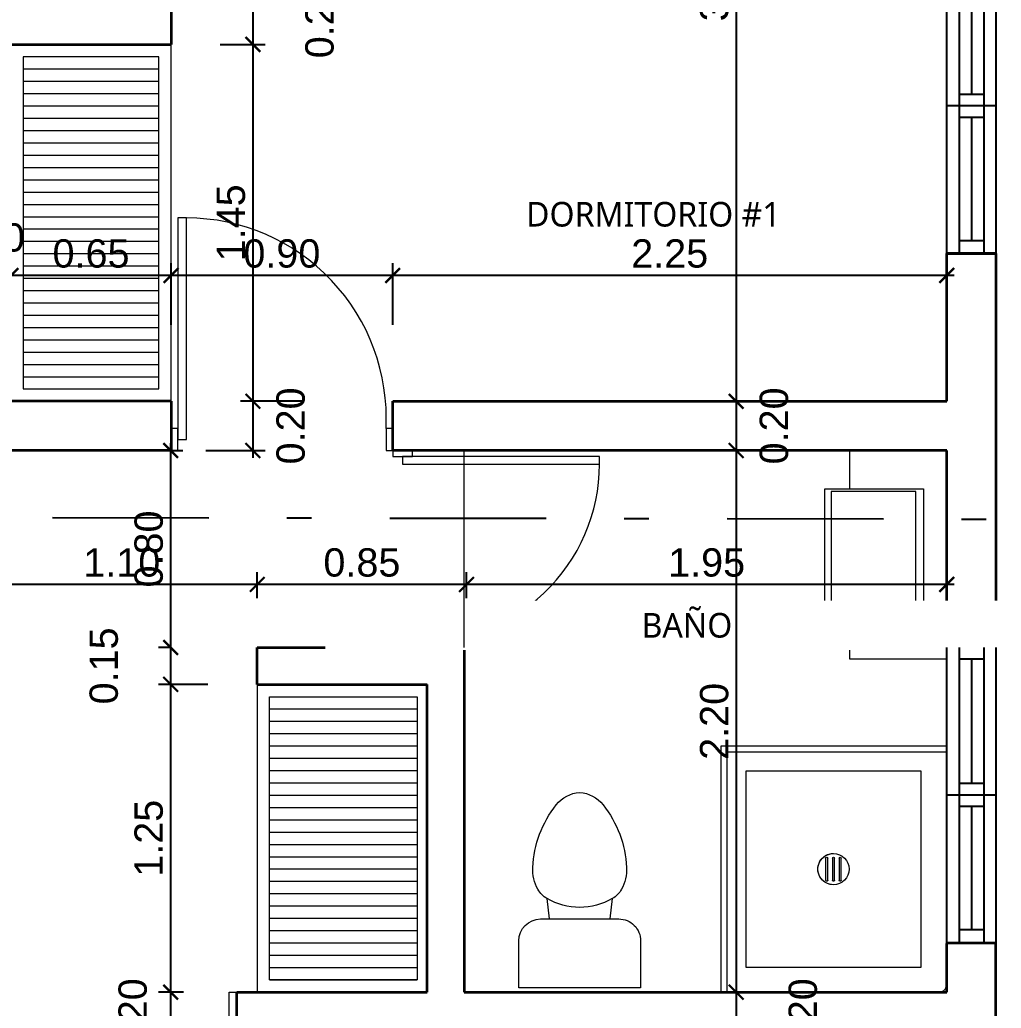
# Model space of a CAD drawing. Header units: feet. Extents: x -417 to 46, y -646 to -218.
# Drawn here: x -90.36 to -86.374, y -491.393 to -487.377 of the extents above; entities that cross this region are included whole.
import ezdxf

# ---------------------------------------------------------------- set-up
doc = ezdxf.new("R2010")
doc.units = ezdxf.units.FT
doc.header["$MEASUREMENT"] = 0
doc.linetypes.add('DASHDOT', pattern=[25.4, 12.7, -6.35, 0, -6.35])
for name, color, linetype, lineweight in [('A-WALL', 4, 'Continuous', 25), ('closet', 8, 'Continuous', 5), ('DIM-COTAS', 1, 'Continuous', 5), ('I-FURN', 2, 'Continuous', 0), ('P-SANR-FIXT', 2, 'Continuous', 9), ('Piso', 8, 'Continuous', 9), ('puertas', 8, 'Continuous', 9), ('TXT', 2, 'Continuous', 9)]:
    doc.layers.add(name, color=color, linetype=linetype, lineweight=lineweight)
for name, color, linetype in [('DIM', 10, 'Continuous'), ('GRDUTIY', 5, 'Continuous'), ('PERT-VENT', 2, 'Continuous')]:
    doc.layers.add(name, color=color, linetype=linetype)
doc.styles.add('ads', font='trebuc.ttf', dxfattribs={"height": 0.14})
doc.styles.get("Standard").update_dxf_attribs({"font": 'arial.ttf', "height": 0.115})
doc.dimstyles.new('KEILY', dxfattribs={"dimtxt": 0.115, "dimasz": 0.06, "dimexe": 0.05, "dimexo": 0.2, "dimgap": 0.03, "dimtad": 1, "dimzin": 1, "dimdsep": 46, "dimtxsty": 'Standard', "dimblk": 'ARCHTICK', "dimcen": 2.5, "dimdle": 0.03, "dimclrd": 256, "dimclre": 256, "dimclrt": 7, "dimadec": 0, "dimazin": 0, "dimtfac": 1, "dimtmove": 2, "dimatfit": 3, "dimfxl": 0.2, "dimfxlon": 1, "dimtolj": 1, "dimtzin": 1, "dimarcsym": 0})
pattern_1 = [(180, (-88.74536358657872, -491.2774550951581), (-1.734723475976807e-17, 0.05), [])]

# ---------------------------------------------------------------- blocks, each defined once
blk = doc.blocks.new('bath_sink_6127 - bath_sink_6127-542651-Nivel 1')
at = {"layer": 'I-FURN'}
for p, q in [((0.2932721242284481, 0.2441970983435944), (0.2932721242284483, 0.4000000000000024)), ((0.3948721242284947, 0.244197098343593), (-0.00517787577150471, 0.2441970983435943)), ((-0.005177875771504733, 0.2441970983435943), (-0.005177875771505523, -0.2447529016564045)), ((0.3948721242284938, -0.2447529016564058), (0.3948721242284947, 0.244197098343593)), ((0.02540000000001694, -0.233573350081481), (0.02540000000001694, 0.2330175467686728)), ((0.02540000000001694, 0.2330175467686723), (0.3694721242284942, 0.2330175467686723)), ((0.3694721242284941, 0.2330175467686775), (0.3694721242284941, -0.2335733500814858)), ((0.3694721242284942, -0.2335733500814807), (0.02540000000001696, -0.2335733500814807)), ((-0.005177875771505523, -0.2447529016564045), (0.3948721242284938, -0.2447529016564058)), ((0.293272124228447, -0.4479529016564172), (0.2932721242284473, -0.2447529016564057)), ((-0.09999999999999273, -0.4479529016564159), (0.2932721242284471, -0.4479529016564172))]:
    blk.add_line(p, q, dxfattribs=at)
blk = doc.blocks.new('Toilet_-_Tank_-_3D_4840 - 17_ High_ Seat Not Visible-536545-Nivel 1')
at = {"layer": 'P-SANR-FIXT'}
for p, q in [((0.2476258363328864, 0.4889258363328838), (-0.2476258363328857, 0.4889258363328838)), ((-0.2476258363328857, 0.4889258363328838), (-0.2476258363328857, 0.2984499999999989)), ((0.2476258363328864, 0.2984499999999979), (0.2476258363328864, 0.4889258363328838)), ((-0.1587499999999996, 0.2095741636671119), (-0.1228227001383719, 0.2095741636671119)), ((-0.1228227001383719, 0.209574163667112), (-0.1323182423362183, 0.1269999999999984)), ((-0.1228227001383719, 0.209574163667112), (0.1228227001383716, 0.2095741636671112)), ((0.1323182423362183, 0.1269999999999985), (0.1228227001383717, 0.209574163667112)), ((0.1228227001383716, 0.2095741636671119), (0.1587500000000004, 0.2095741636671119))]:
    blk.add_line(p, q, dxfattribs=at)
for centre, radius, start, end in [((-0.1587499999999996, 0.2984499999999989), 0.08887583633288604, 179.9999999999996, 269.9999999999993), ((0.1587500000000005, 0.2984499999999978), 0.08887583633288583, 269.9999999999992, 359.9999999999994), ((0.0004739876760373714, -0.1039508645836898), 0.2664058524199138, 90.10194035701348, 119.8980596429869), ((-0.0004739876760373714, -0.1039508645836898), 0.2664058524199137, 60.10194035701269, 89.89805964298655), ((-0.08273453245117764, 0.04076452774261166), 0.09947412206910106, 119.8980596429818, 151.0596079578277), ((0.0827345324511767, 0.04076452774261085), 0.09947412206910214, 28.9403920421724, 60.10194035701792), ((-0.02331864923591017, 0.007910525712840958), 0.1673683974361928, 151.0596079578276, 182.709045809198), ((0.02331864923591057, 0.007910525712841026), 0.1673683974361924, 357.2909541908008, 28.9403920421724), ((0.2504921340931855, 0.02086643994664056), 0.4414855271105832, 182.7090458091983, 218.5058436468638), ((-0.2504921340931864, 0.0208664399466408), 0.4414855271105845, 321.4941563531354, 357.2909541908008), ((0.01132314851053924, -0.1694169915572533), 0.1358557053170789, 218.5058436468638, 265.2190295547949), ((-0.01132314851053903, -0.1694169915572534), 0.1358557053170788, 274.780970445204, 321.494156353135)]:
    blk.add_arc(centre, radius, start, end, dxfattribs=at)
blk = doc.blocks.new('Shower_Stall_9385 - 1-684532-Nivel 1')
at = {"layer": 'P-SANR-FIXT'}
for p, q in [((-0.576199999999976, 0.5333999999999953), (0.4238000000000145, 0.5333999999999953)), ((-0.576199999999976, -0.3810000000000105), (-0.576199999999976, 0.5333999999999952)), ((0.4238000000000145, 0.5079999999999953), (-0.550799999999987, 0.5079999999999953)), ((-0.550799999999987, -0.3810000000000031), (-0.550799999999987, 0.5080000000000027)), ((-0.4745999999999755, -0.2794000000000001), (-0.4745999999999757, 0.4318000000000028)), ((-0.4745999999999757, 0.4318000000000028), (0.3222000000000249, 0.4318000000000027)), ((0.322200000000025, 0.4318000000000027), (0.322200000000025, -0.2794000000000001)), ((-0.1207903574877074, 0.1079332550480844), (-0.03160964251222323, 0.1079332550480841)), ((-0.03160964251222326, 0.09905907010027651), (-0.1207903574877074, 0.09905907010027652)), ((-0.1207903574877199, 0.08063709247389922), (-0.03160964251223577, 0.08063709247389893)), ((-0.0316096425122358, 0.07176290752609131), (-0.1207903574877199, 0.07176290752609132)), ((-0.1207903574877074, 0.05334092989971381), (-0.03160964251222326, 0.05334092989971382)), ((-0.03160964251222323, 0.0444667449519062), (-0.1207903574877074, 0.04446674495190592)), ((0.322200000000025, -0.2794000000000001), (-0.4745999999999755, -0.2794000000000001)), ((-0.576199999999987, -0.3810000000000031), (-0.550799999999987, -0.3810000000000031)), ((-0.5507999999999783, -0.3810000000000031), (0.3984000000000242, -0.3810000000000002))]:
    blk.add_line(p, q, dxfattribs=at)
for centre, radius, start, end in [((-0.07619999999996528, 0.07619999999999513), 0.06350000000000015, 359.9999999999996, 179.9999999999998), ((-0.07619999999996535, 0.07619999999999524), 0.06349999999999997, 7.506109048253901e-13, 180.0000000000002), ((-0.1207903574877074, 0.1034961625741805), 0.004437092473903964, 90.00000000000078, 269.9999999999995), ((-0.1207903574877199, 0.07619999999999526), 0.004437092473903961, 90.00000000000072, 269.9999999999995), ((-0.03160964251222324, 0.1034961625741805), 0.004437092473903968, 269.9999999999998, 90.0000000000004), ((-0.03160964251223578, 0.07619999999999526), 0.004437092473903965, 269.9999999999999, 90.00000000000027), ((-0.07619999999996528, 0.07619999999999513), 0.06350000000000017, 179.9999999999998, 359.9999999999989), ((-0.07619999999996535, 0.07619999999999524), 0.06349999999999995, 180.0000000000003, 359.9999999999993), ((-0.1207903574877074, 0.04890383742580987), 0.004437092473903962, 90.00000000000112, 269.9999999999998), ((-0.03160964251222324, 0.04890383742580987), 0.00443709247390396, 270.0000000000005, 90.00000000000118), ((0.3984000000000242, -0.3556000000000002), 0.02540000000000042, 269.9999999999986, 359.9999999999989)]:
    blk.add_arc(centre, radius, start, end, dxfattribs=at)
blk = doc.blocks.new('A$C4D292AF4')
at = {"layer": 'puertas'}
for points in [[(0.02999999999997272, 0.04999999999999716), (0.06999999999999318, 0.04999999999999716), (0.06999999999999318, 1.049999999999997), (0.02999999999997272, 1.049999999999997)], [(0, 0), (0.02999999999997272, 0), (0.02999999999997272, 0.1000000000000014), (0, 0.1000000000000014)], [(0.9700000000000273, 0), (1, 0), (1, 0.1000000000000014), (0.9700000000000273, 0.1000000000000014)]]:
    blk.add_lwpolyline(points, close=True, dxfattribs=at)
blk.add_arc((0.06772249555149301, 0.1465265747330164), 0.9034762958651779, 357.0481173132512, 89.85556728879193, dxfattribs=at)
blk = doc.blocks.new('A$C18ED6237')
at = {"layer": 'PERT-VENT', "extrusion": (-2.367830459082805e-12, 8.947716500357897e-16, -1)}
for p, q in [((1.200000043501461, 0.1999999841099704), (4.350155791144061e-08, 0.1999999841100273)), ((0.6000000435015522, 0.199999984110141), (0.6000000435014954, -1.588993292500618e-08)), ((1.200000043501376, 0.1499999841100728), (4.35017284416972e-08, 0.1499999841101864)), ((0.05383096971820578, 0.04999998410999318), (0.05383096971812051, 0.1499999841101296)), ((0.5533333768350985, 0.1499999841099307), (0.5533333768350417, 0.04999998411010687)), ((0.6466667101681765, 0.1499999841099307), (0.6466667101682049, 0.04999998410982265)), ((0.5533333768348996, 0.09999998410989086), (0.05383096971812051, 0.09999998410997613)), ((1.15333337683478, 0.09999998410997613), (0.6466667101682901, 0.09999998411000455)), ((1.20000004350149, 0.04999998410999318), (4.350161475485947e-08, 0.04999998411005002)), ((4.350167159827834e-08, -1.588990450329675e-08), (1.200000043501433, -1.588993292500618e-08))]:
    blk.add_line(p, q, dxfattribs=at)
at = {"layer": 'PERT-VENT'}
blk.add_line((1.15333337683478, 0.04999998411016371), (1.153333376834809, 0.1499999841100159), dxfattribs=at)
blk = doc.blocks.new('_ArchTick')
at = {"layer": 'DIM-COTAS', "color": 0, "const_width": 0.15}
blk.add_lwpolyline([(-0.5, -0.5), (0.5, 0.5)], dxfattribs=at)
blk = doc.blocks.new('*D1455')
at = {"layer": 'Defpoints', "color": 0, "transparency": 16777216}
for p in [(-86.15282349207726, -491.1274550951582), (-86.43820256275853, -491.3278911104792), (-85.71905153488993, -491.3278911104792)]:
    blk.add_point(p, dxfattribs=at)
at = {"layer": 'DIM', "lineweight": -2, "transparency": 16777216}
for p, q in [((-85.71905153488993, -491.0974550951582), (-85.71905153488993, -491.3578911104792)), ((-85.91905153488993, -491.1274550951582), (-85.66905153488993, -491.1274550951582)), ((-85.91905153488993, -491.3278911104792), (-85.66905153488993, -491.3278911104792))]:
    blk.add_line(p, q, dxfattribs=at)
at = {"layer": 'DIM', "lineweight": -2, "transparency": 16777216, "xscale": 0.06, "yscale": 0.06, "zscale": 0.06}
for p, rotation in [((-85.71905153488993, -491.1274550951582), 90), ((-85.71905153488993, -491.3278911104792), 270)]:
    blk.add_blockref('_ArchTick', p, dxfattribs=dict(at, rotation=rotation))
at = {"layer": 'DIM', "color": 7, "transparency": 16777216, "insert": (-85.83737269027566, -491.0918715378755), "char_height": 0.115, "attachment_point": 5, "rotation": 90}
blk.add_mtext('\\A1;0.20', dxfattribs=at)
blk = doc.blocks.new('*D1471')
at = {"layer": 'Defpoints', "color": 0, "transparency": 16777216}
for p in [(-86.43820256275853, -491.3278911104792), (-86.43900089127997, -491.5278911104795), (-85.71905153488993, -491.5278911104795)]:
    blk.add_point(p, dxfattribs=at)
at = {"layer": 'DIM', "lineweight": -2, "transparency": 16777216}
for p, q in [((-85.71905153488993, -491.2978911104792), (-85.71905153488993, -491.5578911104794)), ((-85.91905153488993, -491.3278911104792), (-85.66905153488993, -491.3278911104792)), ((-85.91905153488993, -491.5278911104795), (-85.66905153488993, -491.5278911104795))]:
    blk.add_line(p, q, dxfattribs=at)
at = {"layer": 'DIM', "lineweight": -2, "transparency": 16777216, "xscale": 0.06, "yscale": 0.06, "zscale": 0.06}
for p, rotation in [((-85.71905153488993, -491.3278911104792), 90), ((-85.71905153488993, -491.5278911104795), 270)]:
    blk.add_blockref('_ArchTick', p, dxfattribs=dict(at, rotation=rotation))
at = {"layer": 'DIM', "color": 7, "transparency": 16777216, "insert": (-85.87786684739481, -491.4278911104793), "char_height": 0.115, "attachment_point": 5, "rotation": 90}
blk.add_mtext('\\A1;0.20', dxfattribs=at)
blk = doc.blocks.new('*D1534')
at = {"layer": 'Defpoints', "color": 0, "transparency": 16777216}
for p in [(-76.15810491246894, -487.277455095163), (-102.945029356059, -488.9274550951582), (-75.87655146559031, -488.9274550951582)]:
    blk.add_point(p, dxfattribs=at)
at = {"layer": 'DIM', "lineweight": -2, "transparency": 16777216}
for p, q in [((-75.87655146559031, -487.247455095163), (-75.87655146559031, -488.9574550951581)), ((-75.95810491246894, -487.277455095163), (-75.82655146559031, -487.277455095163)), ((-76.07655146559031, -488.9274550951582), (-75.82655146559031, -488.9274550951582))]:
    blk.add_line(p, q, dxfattribs=at)
at = {"layer": 'DIM', "lineweight": -2, "transparency": 16777216, "xscale": 0.06, "yscale": 0.06, "zscale": 0.06}
for p, rotation in [((-75.87655146559031, -487.277455095163), 90), ((-75.87655146559031, -488.9274550951582), 270)]:
    blk.add_blockref('_ArchTick', p, dxfattribs=dict(at, rotation=rotation))
at = {"layer": 'DIM', "color": 7, "transparency": 16777216, "insert": (-75.96526735917821, -488.1024550951606), "char_height": 0.115, "attachment_point": 5, "rotation": 90}
blk.add_mtext('\\A1;1.65', dxfattribs=at)
blk = doc.blocks.new('*D1680')
at = {"layer": 'Defpoints', "color": 0, "transparency": 16777216}
for p in [(-87.16150769557922, -485.5274550951581), (-87.45044158616261, -488.9274550951581), (-87.16150769557905, -488.9274550951581)]:
    blk.add_point(p, dxfattribs=at)
at = {"layer": 'DIM', "lineweight": -2, "transparency": 16777216}
for p, q in [((-87.45044158616261, -485.4974550951581), (-87.45044158616261, -488.957455095158)), ((-87.36150769557922, -485.5274550951581), (-87.50044158616261, -485.5274550951581)), ((-87.36150769557905, -488.9274550951581), (-87.50044158616261, -488.9274550951581))]:
    blk.add_line(p, q, dxfattribs=at)
at = {"layer": 'DIM', "lineweight": -2, "transparency": 16777216, "xscale": 0.06, "yscale": 0.06, "zscale": 0.06}
for p, rotation in [((-87.45044158616261, -485.5274550951581), 90), ((-87.45044158616261, -488.9274550951581), 270)]:
    blk.add_blockref('_ArchTick', p, dxfattribs=dict(at, rotation=rotation))
at = {"layer": 'DIM', "color": 7, "transparency": 16777216, "insert": (-87.53919670212433, -487.2274550951581), "char_height": 0.115, "attachment_point": 5, "rotation": 90}
blk.add_mtext('\\A1;3.40', dxfattribs=at)
blk = doc.blocks.new('*D1671')
at = {"layer": 'Defpoints', "color": 0, "transparency": 16777216}
for p in [(-87.16150769557905, -488.9274550951581), (-87.53014607959554, -489.1274550951581), (-87.45044158616261, -489.1274550951581)]:
    blk.add_point(p, dxfattribs=at)
at = {"layer": 'DIM', "lineweight": -2, "transparency": 16777216}
for p, q in [((-87.45044158616261, -488.8974550951581), (-87.45044158616261, -489.1574550951581)), ((-87.36150769557905, -488.9274550951581), (-87.50044158616261, -488.9274550951581)), ((-87.45044158616261, -489.1274550951581), (-87.40044158616261, -489.1274550951581))]:
    blk.add_line(p, q, dxfattribs=at)
at = {"layer": 'DIM', "lineweight": -2, "transparency": 16777216, "xscale": 0.06, "yscale": 0.06, "zscale": 0.06}
for p, rotation in [((-87.45044158616261, -488.9274550951581), 90), ((-87.45044158616261, -489.1274550951581), 270)]:
    blk.add_blockref('_ArchTick', p, dxfattribs=dict(at, rotation=rotation))
at = {"layer": 'DIM', "color": 7, "transparency": 16777216, "insert": (-87.29672569257453, -489.0274550951581), "char_height": 0.115, "attachment_point": 5, "rotation": 90}
blk.add_mtext('\\A1;0.20', dxfattribs=at)
blk = doc.blocks.new('*D1672')
at = {"layer": 'Defpoints', "color": 0, "transparency": 16777216}
for p in [(-87.53014607959554, -489.1274550951581), (-87.699521374797, -491.3278911104792), (-87.45044158616261, -491.3278911104792)]:
    blk.add_point(p, dxfattribs=at)
at = {"layer": 'DIM', "lineweight": -2, "transparency": 16777216}
for p, q in [((-87.45044158616261, -489.0974550951581), (-87.45044158616261, -491.3578911104792)), ((-87.45044158616261, -489.1274550951581), (-87.40044158616261, -489.1274550951581)), ((-87.499521374797, -491.3278911104792), (-87.40044158616261, -491.3278911104792))]:
    blk.add_line(p, q, dxfattribs=at)
at = {"layer": 'DIM', "lineweight": -2, "transparency": 16777216, "xscale": 0.06, "yscale": 0.06, "zscale": 0.06}
for p, rotation in [((-87.45044158616261, -489.1274550951581), 90), ((-87.45044158616261, -491.3278911104792), 270)]:
    blk.add_blockref('_ArchTick', p, dxfattribs=dict(at, rotation=rotation))
at = {"layer": 'DIM', "color": 7, "transparency": 16777216, "insert": (-87.53915747975051, -490.2276731028187), "char_height": 0.115, "attachment_point": 5, "rotation": 90}
blk.add_mtext('\\A1;2.20', dxfattribs=at)
blk = doc.blocks.new('*D1673')
at = {"layer": 'Defpoints', "color": 0, "transparency": 16777216}
for p in [(-87.699521374797, -491.3278911104792), (-87.70948397266798, -491.5278911104793), (-87.45044158616261, -491.5278911104793)]:
    blk.add_point(p, dxfattribs=at)
at = {"layer": 'DIM', "lineweight": -2, "transparency": 16777216}
for p, q in [((-87.45044158616261, -491.2978911104793), (-87.45044158616261, -491.5578911104793)), ((-87.499521374797, -491.3278911104792), (-87.40044158616261, -491.3278911104792)), ((-87.50948397266798, -491.5278911104793), (-87.40044158616261, -491.5278911104793))]:
    blk.add_line(p, q, dxfattribs=at)
at = {"layer": 'DIM', "lineweight": -2, "transparency": 16777216, "xscale": 0.06, "yscale": 0.06, "zscale": 0.06}
for p, rotation in [((-87.45044158616261, -491.3278911104792), 90), ((-87.45044158616261, -491.5278911104793), 270)]:
    blk.add_blockref('_ArchTick', p, dxfattribs=dict(at, rotation=rotation))
at = {"layer": 'DIM', "color": 7, "transparency": 16777216, "insert": (-87.17929390539854, -491.4278911104793), "char_height": 0.115, "attachment_point": 5, "rotation": 90}
blk.add_mtext('\\A1;0.20', dxfattribs=at)
blk = doc.blocks.new('*D1676')
at = {"layer": 'Defpoints', "color": 0, "transparency": 16777216}
for p in [(-89.9453635865789, -487.2774550951581), (-89.74536358657872, -487.4774550951582), (-89.41301585454963, -487.4774550951582)]:
    blk.add_point(p, dxfattribs=at)
at = {"layer": 'DIM', "lineweight": -2, "transparency": 16777216}
for p, q in [((-89.41301585454963, -487.2474550951582), (-89.41301585454963, -487.5074550951582)), ((-89.61301585454963, -487.2774550951581), (-89.36301585454963, -487.2774550951581)), ((-89.54536358657872, -487.4774550951582), (-89.36301585454963, -487.4774550951582))]:
    blk.add_line(p, q, dxfattribs=at)
at = {"layer": 'DIM', "lineweight": -2, "transparency": 16777216, "xscale": 0.06, "yscale": 0.06, "zscale": 0.06}
for p, rotation in [((-89.41301585454963, -487.2774550951581), 90), ((-89.41301585454963, -487.4774550951582), 270)]:
    blk.add_blockref('_ArchTick', p, dxfattribs=dict(at, rotation=rotation))
at = {"layer": 'DIM', "color": 7, "transparency": 16777216, "insert": (-89.14186817378555, -487.3774550951582), "char_height": 0.115, "attachment_point": 5, "rotation": 90}
blk.add_mtext('\\A1;0.20', dxfattribs=at)
blk = doc.blocks.new('*D1677')
at = {"layer": 'Defpoints', "color": 0, "transparency": 16777216}
for p in [(-89.74536358657872, -487.4774550951582), (-89.41301585454963, -488.9274550951581), (-88.84536358657888, -488.9274550951581)]:
    blk.add_point(p, dxfattribs=at)
at = {"layer": 'DIM', "lineweight": -2, "transparency": 16777216}
for p, q in [((-89.41301585454963, -487.4474550951582), (-89.41301585454963, -488.9574550951581)), ((-89.54536358657872, -487.4774550951582), (-89.36301585454963, -487.4774550951582)), ((-89.21301585454962, -488.9274550951581), (-89.46301585454962, -488.9274550951581))]:
    blk.add_line(p, q, dxfattribs=at)
at = {"layer": 'DIM', "lineweight": -2, "transparency": 16777216, "xscale": 0.06, "yscale": 0.06, "zscale": 0.06}
for p, rotation in [((-89.41301585454963, -487.4774550951582), 90), ((-89.41301585454963, -488.9274550951581), 270)]:
    blk.add_blockref('_ArchTick', p, dxfattribs=dict(at, rotation=rotation))
at = {"layer": 'DIM', "color": 7, "transparency": 16777216, "insert": (-89.50173174813753, -488.2024550951581), "char_height": 0.115, "attachment_point": 5, "rotation": 90}
blk.add_mtext('\\A1;1.45', dxfattribs=at)
blk = doc.blocks.new('*D1678')
at = {"layer": 'Defpoints', "color": 0, "transparency": 16777216}
for p in [(-88.84536358657888, -488.9274550951581), (-89.80446061019089, -489.1274550951581), (-89.41301585454963, -489.1274550951581)]:
    blk.add_point(p, dxfattribs=at)
at = {"layer": 'DIM', "lineweight": -2, "transparency": 16777216}
for p, q in [((-89.41301585454963, -488.8974550951581), (-89.41301585454963, -489.1574550951581)), ((-89.21301585454962, -488.9274550951581), (-89.46301585454962, -488.9274550951581)), ((-89.60446061019088, -489.1274550951581), (-89.36301585454963, -489.1274550951581))]:
    blk.add_line(p, q, dxfattribs=at)
at = {"layer": 'DIM', "lineweight": -2, "transparency": 16777216, "xscale": 0.06, "yscale": 0.06, "zscale": 0.06}
for p, rotation in [((-89.41301585454963, -488.9274550951581), 90), ((-89.41301585454963, -489.1274550951581), 270)]:
    blk.add_blockref('_ArchTick', p, dxfattribs=dict(at, rotation=rotation))
at = {"layer": 'DIM', "color": 7, "transparency": 16777216, "insert": (-89.25929996096154, -489.0274550951581), "char_height": 0.115, "attachment_point": 5, "rotation": 90}
blk.add_mtext('\\A1;0.20', dxfattribs=at)
blk = doc.blocks.new('*D1631')
at = {"layer": 'Defpoints', "color": 0, "transparency": 16777216}
for p in [(-90.13841171443133, -489.1274550951581), (-89.74696695879007, -489.927455095158), (-89.74696695879007, -489.927455095158)]:
    blk.add_point(p, dxfattribs=at)
at = {"layer": 'DIM', "lineweight": -2, "transparency": 16777216}
for p, q in [((-89.74696695879007, -489.0974550951581), (-89.74696695879007, -489.957455095158)), ((-89.93841171443133, -489.1274550951581), (-89.69696695879007, -489.1274550951581)), ((-89.74696695879007, -489.927455095158), (-89.79696695879007, -489.927455095158))]:
    blk.add_line(p, q, dxfattribs=at)
at = {"layer": 'DIM', "lineweight": -2, "transparency": 16777216, "xscale": 0.06, "yscale": 0.06, "zscale": 0.06}
for p, rotation in [((-89.74696695879007, -489.1274550951581), 90), ((-89.74696695879007, -489.927455095158), 270)]:
    blk.add_blockref('_ArchTick', p, dxfattribs=dict(at, rotation=rotation))
at = {"layer": 'DIM', "color": 7, "transparency": 16777216, "insert": (-89.83568285237797, -489.5274550951581), "char_height": 0.115, "attachment_point": 5, "rotation": 90}
blk.add_mtext('\\A1;0.80', dxfattribs=at)
blk = doc.blocks.new('*D1679')
at = {"layer": 'Defpoints', "color": 0, "transparency": 16777216}
for p in [(-89.74696695879007, -489.927455095158), (-89.74696695879007, -490.077455095158), (-89.39536358657875, -490.077455095158)]:
    blk.add_point(p, dxfattribs=at)
at = {"layer": 'DIM', "lineweight": -2, "transparency": 16777216}
for p, q in [((-89.74696695879007, -489.897455095158), (-89.74696695879007, -490.1074550951579)), ((-89.74696695879007, -489.927455095158), (-89.79696695879007, -489.927455095158)), ((-89.59536358657876, -490.077455095158), (-89.79696695879007, -490.077455095158))]:
    blk.add_line(p, q, dxfattribs=at)
at = {"layer": 'DIM', "lineweight": -2, "transparency": 16777216, "xscale": 0.06, "yscale": 0.06, "zscale": 0.06}
for p, rotation in [((-89.74696695879007, -489.927455095158), 90), ((-89.74696695879007, -490.077455095158), 270)]:
    blk.add_blockref('_ArchTick', p, dxfattribs=dict(at, rotation=rotation))
at = {"layer": 'DIM', "color": 7, "transparency": 16777216, "insert": (-90.01811463955397, -490.002455095158), "char_height": 0.115, "attachment_point": 5, "rotation": 90}
blk.add_mtext('\\A1;0.15', dxfattribs=at)
blk = doc.blocks.new('*D1663')
at = {"layer": 'Defpoints', "color": 0, "transparency": 16777216}
for p in [(-89.39536358657875, -490.077455095158), (-89.74696695879007, -491.3278911104793), (-89.49536358657863, -491.3278911104793)]:
    blk.add_point(p, dxfattribs=at)
at = {"layer": 'DIM', "lineweight": -2, "transparency": 16777216}
for p, q in [((-89.74696695879007, -490.047455095158), (-89.74696695879007, -491.3578911104793)), ((-89.59536358657876, -490.077455095158), (-89.79696695879007, -490.077455095158)), ((-89.69536358657864, -491.3278911104793), (-89.79696695879007, -491.3278911104793))]:
    blk.add_line(p, q, dxfattribs=at)
at = {"layer": 'DIM', "lineweight": -2, "transparency": 16777216, "xscale": 0.06, "yscale": 0.06, "zscale": 0.06}
for p, rotation in [((-89.74696695879007, -490.077455095158), 90), ((-89.74696695879007, -491.3278911104793), 270)]:
    blk.add_blockref('_ArchTick', p, dxfattribs=dict(at, rotation=rotation))
at = {"layer": 'DIM', "color": 7, "transparency": 16777216, "insert": (-89.83568285237797, -490.7026731028186), "char_height": 0.115, "attachment_point": 5, "rotation": 90}
blk.add_mtext('\\A1;1.25', dxfattribs=at)
blk = doc.blocks.new('*D1664')
at = {"layer": 'Defpoints', "color": 0, "transparency": 16777216}
for p in [(-89.49536358657863, -491.3278911104793), (-89.74696695879007, -491.5278911104792), (-89.49536358657869, -491.5278911104792)]:
    blk.add_point(p, dxfattribs=at)
at = {"layer": 'DIM', "lineweight": -2, "transparency": 16777216}
for p, q in [((-89.74696695879007, -491.2978911104793), (-89.74696695879007, -491.5578911104792)), ((-89.69536358657864, -491.3278911104793), (-89.79696695879007, -491.3278911104793)), ((-89.6953635865787, -491.5278911104792), (-89.79696695879007, -491.5278911104792))]:
    blk.add_line(p, q, dxfattribs=at)
at = {"layer": 'DIM', "lineweight": -2, "transparency": 16777216, "xscale": 0.06, "yscale": 0.06, "zscale": 0.06}
for p, rotation in [((-89.74696695879007, -491.3278911104793), 90), ((-89.74696695879007, -491.5278911104792), 270)]:
    blk.add_blockref('_ArchTick', p, dxfattribs=dict(at, rotation=rotation))
at = {"layer": 'DIM', "color": 7, "transparency": 16777216, "insert": (-89.90068285237798, -491.4278911104793), "char_height": 0.115, "attachment_point": 5, "rotation": 90}
blk.add_mtext('\\A1;0.20', dxfattribs=at)
blk = doc.blocks.new('*D1650')
at = {"layer": 'Defpoints', "color": 0, "transparency": 16777216}
for p in [(-86.59536358657874, -488.3274550951579), (-88.84536358657888, -488.4163065135116), (-88.84536358657888, -488.9274550951581)]:
    blk.add_point(p, dxfattribs=at)
at = {"layer": 'DIM', "lineweight": -2, "transparency": 16777216}
for p, q in [((-88.84536358657888, -488.6163065135116), (-88.84536358657888, -488.3663065135116)), ((-86.56536358657874, -488.4163065135116), (-88.87536358657889, -488.4163065135116)), ((-86.59536358657874, -488.4163065135116), (-86.59536358657874, -488.4663065135117))]:
    blk.add_line(p, q, dxfattribs=at)
at = {"layer": 'DIM', "lineweight": -2, "transparency": 16777216, "xscale": 0.06, "yscale": 0.06, "zscale": 0.06, "rotation": 180}
blk.add_blockref('_ArchTick', (-88.84536358657888, -488.4163065135116), dxfattribs=at)
at = {"layer": 'DIM', "lineweight": -2, "transparency": 16777216, "xscale": 0.06, "yscale": 0.06, "zscale": 0.06}
blk.add_blockref('_ArchTick', (-86.59536358657874, -488.4163065135116), dxfattribs=at)
at = {"layer": 'DIM', "color": 7, "transparency": 16777216, "insert": (-87.72036358657881, -488.3275906199236), "char_height": 0.115, "attachment_point": 5}
blk.add_mtext('\\A1;2.25', dxfattribs=at)
blk = doc.blocks.new('*D1651')
at = {"layer": 'Defpoints', "color": 0, "transparency": 16777216}
for p in [(-89.7453635865788, -488.4163065135116), (-89.7453635865788, -488.9274550951579), (-88.84536358657888, -488.9274550951581)]:
    blk.add_point(p, dxfattribs=at)
at = {"layer": 'DIM', "lineweight": -2, "transparency": 16777216}
for p, q in [((-89.7453635865788, -488.6163065135116), (-89.7453635865788, -488.3663065135116)), ((-88.84536358657888, -488.6163065135116), (-88.84536358657888, -488.3663065135116)), ((-88.81536358657888, -488.4163065135116), (-89.7753635865788, -488.4163065135116))]:
    blk.add_line(p, q, dxfattribs=at)
at = {"layer": 'DIM', "lineweight": -2, "transparency": 16777216, "xscale": 0.06, "yscale": 0.06, "zscale": 0.06, "rotation": 180}
blk.add_blockref('_ArchTick', (-89.7453635865788, -488.4163065135116), dxfattribs=at)
at = {"layer": 'DIM', "lineweight": -2, "transparency": 16777216, "xscale": 0.06, "yscale": 0.06, "zscale": 0.06}
blk.add_blockref('_ArchTick', (-88.84536358657888, -488.4163065135116), dxfattribs=at)
at = {"layer": 'DIM', "color": 7, "transparency": 16777216, "insert": (-89.29536358657884, -488.3275906199236), "char_height": 0.115, "attachment_point": 5}
blk.add_mtext('\\A1;0.90', dxfattribs=at)
blk = doc.blocks.new('*D1652')
at = {"layer": 'Defpoints', "color": 0, "transparency": 16777216}
for p in [(-90.39536358657887, -488.4163065135116), (-90.39536358657887, -488.9274550951581), (-89.7453635865788, -488.9274550951579)]:
    blk.add_point(p, dxfattribs=at)
at = {"layer": 'DIM', "lineweight": -2, "transparency": 16777216}
for p, q in [((-90.39536358657887, -488.6163065135116), (-90.39536358657887, -488.3663065135116)), ((-89.7453635865788, -488.6163065135116), (-89.7453635865788, -488.3663065135116)), ((-89.7153635865788, -488.4163065135116), (-90.42536358657887, -488.4163065135116))]:
    blk.add_line(p, q, dxfattribs=at)
at = {"layer": 'DIM', "lineweight": -2, "transparency": 16777216, "xscale": 0.06, "yscale": 0.06, "zscale": 0.06, "rotation": 180}
blk.add_blockref('_ArchTick', (-90.39536358657887, -488.4163065135116), dxfattribs=at)
at = {"layer": 'DIM', "lineweight": -2, "transparency": 16777216, "xscale": 0.06, "yscale": 0.06, "zscale": 0.06}
blk.add_blockref('_ArchTick', (-89.7453635865788, -488.4163065135116), dxfattribs=at)
at = {"layer": 'DIM', "color": 7, "transparency": 16777216, "insert": (-90.07036358657884, -488.3275906199236), "char_height": 0.115, "attachment_point": 5}
blk.add_mtext('\\A1;0.65', dxfattribs=at)
blk = doc.blocks.new('*D1653')
at = {"layer": 'Defpoints', "color": 0, "transparency": 16777216}
for p in [(-90.59536358657881, -488.4163065135116), (-90.59536358657881, -488.7497386428443), (-90.39536358657887, -488.9274550951581)]:
    blk.add_point(p, dxfattribs=at)
at = {"layer": 'DIM', "lineweight": -2, "transparency": 16777216}
for p, q in [((-90.59536358657881, -488.5497386428443), (-90.59536358657881, -488.3663065135116)), ((-90.39536358657887, -488.6163065135116), (-90.39536358657887, -488.3663065135116)), ((-90.36536358657887, -488.4163065135116), (-90.62536358657881, -488.4163065135116))]:
    blk.add_line(p, q, dxfattribs=at)
at = {"layer": 'DIM', "lineweight": -2, "transparency": 16777216, "xscale": 0.06, "yscale": 0.06, "zscale": 0.06, "rotation": 180}
blk.add_blockref('_ArchTick', (-90.59536358657881, -488.4163065135116), dxfattribs=at)
at = {"layer": 'DIM', "lineweight": -2, "transparency": 16777216, "xscale": 0.06, "yscale": 0.06, "zscale": 0.06}
blk.add_blockref('_ArchTick', (-90.39536358657887, -488.4163065135116), dxfattribs=at)
at = {"layer": 'DIM', "color": 7, "transparency": 16777216, "insert": (-90.49536358657883, -488.2625906199236), "char_height": 0.115, "attachment_point": 5}
blk.add_mtext('\\A1;0.20', dxfattribs=at)
blk = doc.blocks.new('*D1713')
at = {"layer": 'Defpoints', "color": 0, "transparency": 16777216}
for p in [(-88.54536358657865, -489.6715985605994), (-86.5953635865789, -489.8586409564261), (-88.54536358657865, -489.927455095158)]:
    blk.add_point(p, dxfattribs=at)
at = {"layer": 'DIM', "lineweight": -2, "transparency": 16777216}
for p, q in [((-88.54536358657865, -489.727455095158), (-88.54536358657865, -489.6215985605994)), ((-86.5953635865789, -489.6715985605994), (-86.5953635865789, -489.6215985605994)), ((-86.5653635865789, -489.6715985605994), (-88.57536358657865, -489.6715985605994))]:
    blk.add_line(p, q, dxfattribs=at)
at = {"layer": 'DIM', "lineweight": -2, "transparency": 16777216, "xscale": 0.06, "yscale": 0.06, "zscale": 0.06, "rotation": 180}
blk.add_blockref('_ArchTick', (-88.54536358657865, -489.6715985605994), dxfattribs=at)
at = {"layer": 'DIM', "lineweight": -2, "transparency": 16777216, "xscale": 0.06, "yscale": 0.06, "zscale": 0.06}
blk.add_blockref('_ArchTick', (-86.5953635865789, -489.6715985605994), dxfattribs=at)
at = {"layer": 'DIM', "color": 7, "transparency": 16777216, "insert": (-87.57036358657876, -489.5828826670114), "char_height": 0.115, "attachment_point": 5}
blk.add_mtext('\\A1;1.95', dxfattribs=at)
blk = doc.blocks.new('*D1714')
at = {"layer": 'Defpoints', "color": 0, "transparency": 16777216}
for p in [(-89.39536358657881, -489.6715985605994), (-89.39536358657881, -489.927455095158), (-88.54536358657865, -489.927455095158)]:
    blk.add_point(p, dxfattribs=at)
at = {"layer": 'DIM', "lineweight": -2, "transparency": 16777216}
for p, q in [((-89.39536358657881, -489.727455095158), (-89.39536358657881, -489.6215985605994)), ((-88.54536358657865, -489.727455095158), (-88.54536358657865, -489.6215985605994)), ((-88.51536358657864, -489.6715985605994), (-89.42536358657881, -489.6715985605994))]:
    blk.add_line(p, q, dxfattribs=at)
at = {"layer": 'DIM', "lineweight": -2, "transparency": 16777216, "xscale": 0.06, "yscale": 0.06, "zscale": 0.06, "rotation": 180}
blk.add_blockref('_ArchTick', (-89.39536358657881, -489.6715985605994), dxfattribs=at)
at = {"layer": 'DIM', "lineweight": -2, "transparency": 16777216, "xscale": 0.06, "yscale": 0.06, "zscale": 0.06}
blk.add_blockref('_ArchTick', (-88.54536358657865, -489.6715985605994), dxfattribs=at)
at = {"layer": 'DIM', "color": 7, "transparency": 16777216, "insert": (-88.97036358657873, -489.5828826670114), "char_height": 0.115, "attachment_point": 5}
blk.add_mtext('\\A1;0.85', dxfattribs=at)
blk = doc.blocks.new('*D1715')
at = {"layer": 'Defpoints', "color": 0, "transparency": 16777216}
for p in [(-90.49536358657869, -489.6715985605994), (-89.39536358657881, -489.927455095158), (-90.49536358657869, -490.3274550951581)]:
    blk.add_point(p, dxfattribs=at)
at = {"layer": 'DIM', "lineweight": -2, "transparency": 16777216}
for p, q in [((-90.49536358657869, -489.8715985605994), (-90.49536358657869, -489.6215985605994)), ((-89.39536358657881, -489.727455095158), (-89.39536358657881, -489.6215985605994)), ((-89.36536358657881, -489.6715985605994), (-90.52536358657869, -489.6715985605994))]:
    blk.add_line(p, q, dxfattribs=at)
at = {"layer": 'DIM', "lineweight": -2, "transparency": 16777216, "xscale": 0.06, "yscale": 0.06, "zscale": 0.06, "rotation": 180}
blk.add_blockref('_ArchTick', (-90.49536358657869, -489.6715985605994), dxfattribs=at)
at = {"layer": 'DIM', "lineweight": -2, "transparency": 16777216, "xscale": 0.06, "yscale": 0.06, "zscale": 0.06}
blk.add_blockref('_ArchTick', (-89.39536358657881, -489.6715985605994), dxfattribs=at)
at = {"layer": 'DIM', "color": 7, "transparency": 16777216, "insert": (-89.94536358657875, -489.5828826670114), "char_height": 0.115, "attachment_point": 5}
blk.add_mtext('\\A1;1.10', dxfattribs=at)

msp = doc.modelspace()

# ---------------------------------------------------------------- hatches: boundary and pattern name
at = {"layer": 'Piso'}
h = msp.add_hatch(dxfattribs=at)
h.set_pattern_fill('ANSI31', color=256, scale=0.4, angle=315, style=0)
h.set_pattern_definition(pattern_1)
h.paths.add_polyline_path([(-89.79536358657876, -487.5274550951582), (-90.34536358657883, -487.5274550951582), (-90.34536358657883, -488.8774550951581), (-89.79536358657876, -488.8774550951581)])
h = msp.add_hatch(dxfattribs=at)
h.set_pattern_fill('ANSI31', color=256, scale=0.4, angle=315, style=0)
h.set_pattern_definition(pattern_1)
h.paths.add_polyline_path([(-88.74536358657872, -491.2774550951581), (-89.34536358657871, -491.2774550951581), (-89.34536358657871, -490.127455095158), (-88.74536358657872, -490.127455095158)])

# ---------------------------------------------------------------- linework, layer by layer
at = {"layer": 'A-WALL', "lineweight": 35, "extrusion": (-2.366591124771848e-12, 8.947716500358402e-16, -1)}
for p, q in [((-89.745363586579, -485.5274550951577), (-89.74536358657897, -487.4774550951581)), ((-90.39536358657887, -487.4774550951581), (-89.74536358657897, -487.4774550951581)), ((-86.5953635865788, -488.3274550951577), (-86.39536358657907, -488.3274550951577)), ((-86.59536358657903, -488.9274550951577), (-86.59536358657903, -488.3274550951578)), ((-86.39536358657907, -488.3274550951577), (-86.5953635865788, -488.3274550951577)), ((-86.59536358657903, -488.3274550951578), (-86.39536358657907, -488.3274550951577)), ((-86.39536358657907, -488.3274550951577), (-86.39536358657895, -489.9274550951577)), ((-89.74536358657883, -488.9274550951579), (-90.39536358657892, -488.9274550951579)), ((-89.74536358657883, -488.9274550951579), (-89.74536358657889, -489.1274550951579)), ((-88.8453635865788, -488.9274550951578), (-86.59536358657903, -488.9274550951577)), ((-88.84536358657883, -489.1274550951578), (-88.8453635865788, -488.9274550951578)), ((-89.74536358657889, -489.1274550951579), (-90.59536358657877, -489.127455095158)), ((-86.59536358657911, -489.1274550951578), (-88.84536358657883, -489.1274550951578)), ((-86.59536358657891, -489.9274550951578), (-86.59536358657911, -489.1274550951578)), ((-89.3953635865787, -489.927455095158), (-88.55536358657884, -489.927455095158)), ((-88.55536358657884, -489.927455095158), (-88.55536358657878, -491.327891110479)), ((-86.39536358657898, -489.9274550951578), (-86.59536358657891, -489.9274550951578)), ((-86.39536358657895, -489.9274550951577), (-86.59536358657891, -489.9274550951578)), ((-89.3953635865787, -490.077455095158), (-88.7053635865789, -490.0774550951581)), ((-88.70536358657893, -491.3278911104791), (-88.7053635865789, -490.0774550951581)), ((-88.70536358657893, -491.3274550951577), (-88.70536358657904, -491.0274550951577)), ((-86.59536358657886, -491.1274550951578), (-86.39536358657875, -491.1274550951577)), ((-86.5945652580591, -491.3278911104788), (-86.59456525805862, -491.1307765961522)), ((-86.39536358657875, -491.627455095158), (-86.39536358657855, -491.1274550951578)), ((-89.47882848698265, -491.5278911104791), (-89.47882848698268, -491.3278911104791)), ((-89.47882848698268, -491.3278911104791), (-88.70536358657893, -491.3278911104791)), ((-88.55536358657878, -491.327891110479), (-86.5945652580591, -491.3278911104788))]:
    msp.add_line(p, q, dxfattribs=at)
at = {"layer": 'A-WALL', "lineweight": 35}
msp.add_line((-89.3953635865787, -490.077455095158), (-89.3953635865787, -489.927455095158), dxfattribs=at)
at = {"layer": 'closet', "extrusion": (-2.366591124771848e-12, 8.947716500358402e-16, -1)}
msp.add_line((-89.74536358657883, -488.9274550951579), (-89.74536358657886, -487.4774550951579), dxfattribs=at)
at = {"layer": 'closet', "extrusion": (2.367830459082805e-12, 8.947716500357897e-16, -1)}
msp.add_line((-89.74536358657878, -488.9274550951579), (-89.74536358657869, -487.4774550951582), dxfattribs=at)
at = {"layer": 'closet'}
for p, q in [((-89.3953635865787, -490.077455095158), (-89.39536358657858, -491.3278911104791)), ((-89.39536358657872, -490.077455095158), (-89.39536358657867, -491.3278911104793))]:
    msp.add_line(p, q, dxfattribs=at)
at = {"layer": 'GRDUTIY', "color": 8, "linetype": 'DASHDOT', "ltscale": 0.05}
msp.add_line((-110.7774478468784, -489.3631440748619), (-84.03185191242855, -489.4101488089774), dxfattribs=at)
at = {"layer": 'Piso'}
for points in [[(-89.79536358657876, -487.5274550951582), (-90.34536358657883, -487.5274550951582), (-90.34536358657883, -488.8774550951581), (-89.79536358657876, -488.8774550951581)], [(-88.74536358657872, -491.2774550951581), (-89.34536358657871, -491.2774550951581), (-89.34536358657871, -490.127455095158), (-88.74536358657872, -490.127455095158)]]:
    msp.add_lwpolyline(points, close=True, dxfattribs=at)

# ---------------------------------------------------------------- block references
at = {"layer": 'I-FURN', "extrusion": (-2.366591124771848e-12, 8.947716500358402e-16, -1)}
msp.add_blockref('bath_sink_6127 - bath_sink_6127-542651-Nivel 1', (86.69536358657894, -489.5274550951576), dxfattribs=at)
at = {"layer": 'P-SANR-FIXT', "extrusion": (-2.366591124771848e-12, 8.947716500358402e-16, -1)}
for name, p, rotation in [('Shower_Stall_9385 - 1-684532-Nivel 1', (86.97916358657912, -490.904091110479), 269.9999999999968), ('Toilet_-_Tank_-_3D_4840 - 17_ High_ Seat Not Visible-536545-Nivel 1', (88.0859823539488, -490.8210031006019), 180)]:
    msp.add_blockref(name, p, dxfattribs=dict(at, rotation=rotation))
at = {"layer": 'puertas', "extrusion": (-2.366591124771848e-12, 8.947716500358402e-16, -1), "xscale": -0.9000000000000057, "yscale": 0.8999999999999915, "zscale": 0.899999999999998}
msp.add_blockref('A$C4D292AF4', (89.74536358657889, -489.1274550951579), dxfattribs=at)
at = {"layer": 'puertas', "extrusion": (-2.366591124771848e-12, 8.947716500358402e-16, -1)}
for p, xscale, yscale, zscale, rotation in [((88.84536358657883, -489.1274550951578), -0.8000000000000114, 0.8000000000000114, 0.8000000000000114, 89.999999999998), ((90.49536358657866, -491.3278911104791), 1.016535099596069, 1.016535099596069, 1.016535099596069, 179.9999999999968)]:
    msp.add_blockref('A$C4D292AF4', p, dxfattribs=dict(at, xscale=xscale, yscale=yscale, zscale=zscale, rotation=rotation))

# ---------------------------------------------------------------- dimensions: what is measured, and where the dimension line sits
at = {"layer": 'DIM'}
for base, p1, p2, angle, picture, middle in [((-89.41301585454963, -487.4774550951582), (-89.9453635865789, -487.2774550951581), (-89.74536358657872, -487.4774550951582), 90, '*D1676', (-89.14186817378555, -487.3774550951582)), ((-90.59536358657881, -488.4163065135116), (-90.39536358657887, -488.9274550951581), (-90.59536358657881, -488.7497386428443), 180, '*D1653', (-90.49536358657883, -488.2625906199236)), ((-90.39536358657887, -488.4163065135116), (-89.7453635865788, -488.9274550951579), (-90.39536358657887, -488.9274550951581), 180, '*D1652', (-90.07036358657884, -488.3275906199236)), ((-89.41301585454963, -489.1274550951581), (-88.84536358657888, -488.9274550951581), (-89.80446061019089, -489.1274550951581), 90, '*D1678', (-89.25929996096154, -489.0274550951581)), ((-87.45044158616261, -489.1274550951581), (-87.16150769557905, -488.9274550951581), (-87.53014607959554, -489.1274550951581), 90, '*D1671', (-87.29672569257453, -489.0274550951581)), ((-89.74696695879007, -489.927455095158), (-90.13841171443133, -489.1274550951581), (-89.74696695879007, -489.927455095158), 90, '*D1631', (-89.83568285237797, -489.5274550951581)), ((-90.49536358657869, -489.6715985605994), (-89.39536358657881, -489.927455095158), (-90.49536358657869, -490.3274550951581), 180, '*D1715', (-89.94536358657875, -489.5828826670114)), ((-89.74696695879007, -490.077455095158), (-89.74696695879007, -489.927455095158), (-89.39536358657875, -490.077455095158), 90, '*D1679', (-90.01811463955397, -490.002455095158)), ((-89.74696695879007, -491.3278911104793), (-89.39536358657875, -490.077455095158), (-89.49536358657863, -491.3278911104793), 90, '*D1663', (-89.83568285237797, -490.7026731028186)), ((-89.74696695879007, -491.5278911104792), (-89.49536358657863, -491.3278911104793), (-89.49536358657869, -491.5278911104792), 90, '*D1664', (-89.90068285237798, -491.4278911104793)), ((-87.45044158616261, -491.5278911104793), (-87.699521374797, -491.3278911104792), (-87.70948397266798, -491.5278911104793), 90, '*D1673', (-87.17929390539854, -491.4278911104793))]:
    dim = msp.add_linear_dim(base=base, p1=p1, p2=p2, angle=angle, dimstyle='KEILY', dxfattribs=at)
    dim.commit()
    dim.dimension.update_dxf_attribs({"geometry": picture, "text_midpoint": middle})
for base, p1, p2, picture, middle in [((-85.71905153488993, -491.3278911104792), (-86.15282349207726, -491.1274550951582), (-86.43820256275853, -491.3278911104792), '*D1455', (-85.83737269027566, -491.0918715378755)), ((-85.71905153488993, -491.5278911104795), (-86.43820256275853, -491.3278911104792), (-86.43900089127997, -491.5278911104795), '*D1471', (-85.87786684739481, -491.4278911104793))]:
    dim = msp.add_linear_dim(base=base, p1=p1, p2=p2, angle=90, dimstyle='KEILY', dxfattribs=at)
    dim.commit()
    dim.dimension.update_dxf_attribs({"geometry": picture, "text_midpoint": middle, "dimtype": 160})

# ---------------------------------------------------------------- next in the draw order: texts
at = {"layer": 'TXT', "char_height": 0.1, "width": 2.837999999999976, "attachment_point": 2, "style": 'ads', "bg_fill": 2}
for s, insert in [('DORMITORIO #1', (-87.78680192350006, -488.1175535188906)), ('BAÑO', (-87.65053221845778, -489.7874378231691))]:
    msp.add_mtext(s, dxfattribs=dict(at, insert=insert))

# ---------------------------------------------------------------- next in the draw order: linework, layer by layer
at = {"layer": 'Piso'}
msp.add_line((-88.55536358657884, -489.927455095158), (-88.5553635865788, -489.1274550951578), dxfattribs=at)

# ---------------------------------------------------------------- next in the draw order: block references
at = {"xscale": -1, "rotation": 270}
for p in [(-86.59536357103235, -488.3274551386595), (-86.59536357103315, -491.1274551386595)]:
    msp.add_blockref('A$C18ED6237', p, dxfattribs=at)

# ---------------------------------------------------------------- next in the draw order: dimensions: what is measured, and where the dimension line sits
at = {"layer": 'DIM'}
for base, p1, p2, angle, picture, middle in [((-87.45044158616261, -488.9274550951581), (-87.16150769557922, -485.5274550951581), (-87.16150769557905, -488.9274550951581), 90, '*D1680', (-87.53919670212433, -487.2274550951581)), ((-75.87655146559031, -488.9274550951582), (-76.15810491246894, -487.277455095163), (-102.945029356059, -488.9274550951582), 90, '*D1534', (-75.96526735917821, -488.1024550951606)), ((-89.41301585454963, -488.9274550951581), (-89.74536358657872, -487.4774550951582), (-88.84536358657888, -488.9274550951581), 90, '*D1677', (-89.50173174813753, -488.2024550951581)), ((-89.7453635865788, -488.4163065135116), (-88.84536358657888, -488.9274550951581), (-89.7453635865788, -488.9274550951579), 180, '*D1651', (-89.29536358657884, -488.3275906199236)), ((-88.84536358657888, -488.4163065135116), (-86.59536358657874, -488.3274550951579), (-88.84536358657888, -488.9274550951581), 180, '*D1650', (-87.72036358657881, -488.3275906199236)), ((-87.45044158616261, -491.3278911104792), (-87.53014607959554, -489.1274550951581), (-87.699521374797, -491.3278911104792), 90, '*D1672', (-87.53915747975051, -490.2276731028187)), ((-89.39536358657881, -489.6715985605994), (-88.54536358657865, -489.927455095158), (-89.39536358657881, -489.927455095158), 180, '*D1714', (-88.97036358657873, -489.5828826670114)), ((-88.54536358657865, -489.6715985605994), (-86.5953635865789, -489.8586409564261), (-88.54536358657865, -489.927455095158), 180, '*D1713', (-87.57036358657876, -489.5828826670114))]:
    dim = msp.add_linear_dim(base=base, p1=p1, p2=p2, angle=angle, dimstyle='KEILY', dxfattribs=at)
    dim.commit()
    dim.dimension.update_dxf_attribs({"geometry": picture, "text_midpoint": middle})

doc.saveas('drawing.dxf')
